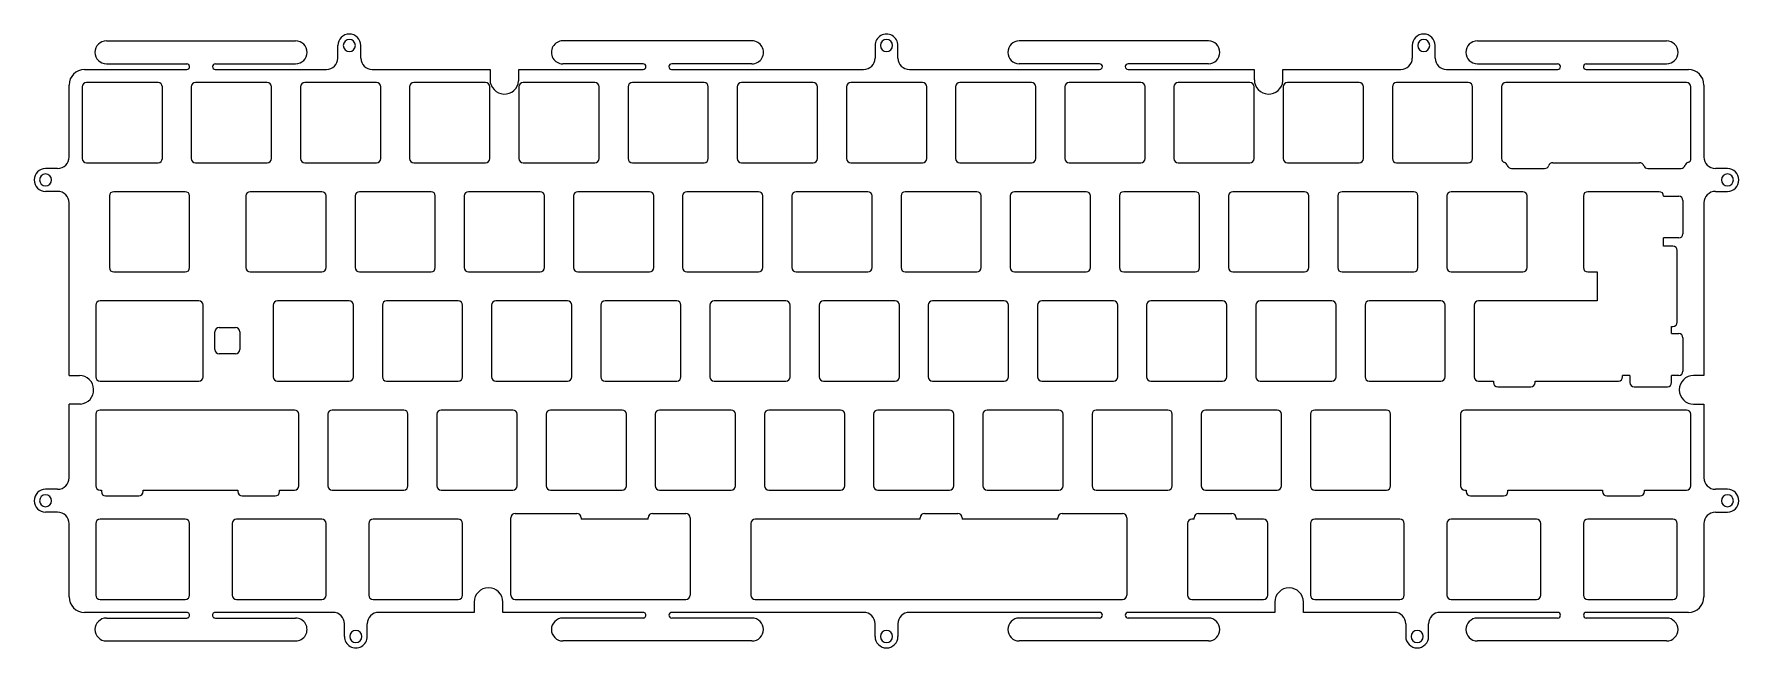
# Model space of a CAD drawing. Header units: millimetres. Extents: x -149 to 149, y -52 to 56.
import ezdxf

# ---------------------------------------------------------------- set-up
doc = ezdxf.new("R2010")
doc.units = ezdxf.units.MM
doc.header["$MEASUREMENT"] = 0
doc.layers.add('SHAPE2DVIEW', color=7, linetype='CONTINUOUS')

msp = doc.modelspace()

# ---------------------------------------------------------------- linework, layer by layer
at = {"layer": 'SHAPE2DVIEW'}
for p, q in [((-136.1, 54.35), (-103.1, 54.35)), ((-23.47, 54.35), (-56.47, 54.35)), ((56.16, 54.35), (23.16, 54.35)), ((103.1, 54.35), (136.1, 54.35)), ((-95.72, 51.35), (-95.72, 53.54)), ((-91.72, 51.35), (-91.72, 53.54)), ((-2, 53.54), (-2, 51.35)), ((2, 51.35), (2, 53.54)), ((91.73, 53.54), (91.73, 51.35)), ((95.73, 51.35), (95.73, 53.54)), ((-139.92, 49.35), (-122.08, 49.35)), ((-136.1, 50.35), (-122.1, 50.35)), ((-117.12, 49.35), (-97.72, 49.35)), ((-117.1, 50.35), (-103.1, 50.35)), ((-89.72, 49.35), (-69.17, 49.35)), ((-69.17, 49.35), (-69.17, 47.57)), ((-64.17, 49.35), (-42.45, 49.35)), ((-64.17, 47.37), (-64.17, 49.35)), ((-42.47, 50.35), (-56.47, 50.35)), ((-37.49, 49.35), (-4, 49.35)), ((-23.47, 50.35), (-37.47, 50.35)), ((4, 49.35), (37.18, 49.35)), ((37.16, 50.35), (23.16, 50.35)), ((42.14, 49.35), (64.17, 49.35)), ((56.16, 50.35), (42.16, 50.35)), ((64.17, 49.35), (64.17, 47.57)), ((69.17, 49.35), (89.73, 49.35)), ((69.17, 47.37), (69.17, 49.35)), ((97.73, 49.35), (117.12, 49.35)), ((103.1, 50.35), (117.1, 50.35)), ((122.08, 49.35), (139.93, 49.35)), ((122.1, 50.35), (136.1, 50.35)), ((-142.62, 34.08), (-142.62, 46.65)), ((-140.35, 46.33), (-140.35, 33.82)), ((-127.1, 47.08), (-139.6, 47.08)), ((-126.35, 33.82), (-126.35, 46.33)), ((-121.3, 46.33), (-121.3, 33.82)), ((-108.05, 47.08), (-120.55, 47.08)), ((-107.3, 33.82), (-107.3, 46.33)), ((-102.25, 46.32), (-102.25, 33.82)), ((-89, 47.07), (-101.5, 47.07)), ((-88.25, 33.82), (-88.25, 46.32)), ((-83.2, 46.32), (-83.2, 33.82)), ((-69.95, 47.07), (-82.45, 47.07)), ((-69.2, 33.82), (-69.2, 46.32)), ((-64.14, 46.33), (-64.14, 33.82)), ((-50.89, 47.08), (-63.39, 47.08)), ((-50.14, 33.82), (-50.14, 46.33)), ((-45.09, 46.32), (-45.09, 33.82)), ((-31.84, 47.07), (-44.34, 47.07)), ((-31.09, 33.82), (-31.09, 46.32)), ((-26.04, 46.32), (-26.04, 33.82)), ((-12.79, 47.07), (-25.29, 47.07)), ((-12.04, 33.82), (-12.04, 46.32)), ((-6.99, 46.32), (-6.99, 33.82)), ((6.26, 47.07), (-6.24, 47.07)), ((7.01, 33.82), (7.01, 46.32)), ((12.06, 46.32), (12.06, 33.82)), ((25.31, 47.07), (12.81, 47.07)), ((26.06, 33.82), (26.06, 46.32)), ((31.11, 46.32), (31.11, 33.82)), ((44.36, 47.07), (31.86, 47.07)), ((45.11, 33.82), (45.11, 46.32)), ((50.16, 46.33), (50.16, 33.82)), ((63.41, 47.08), (50.91, 47.08)), ((64.16, 33.82), (64.16, 46.33)), ((69.21, 46.33), (69.21, 33.82)), ((82.46, 47.08), (69.96, 47.08)), ((83.21, 33.82), (83.21, 46.33)), ((88.26, 46.33), (88.26, 33.82)), ((101.51, 47.08), (89.01, 47.08)), ((102.26, 33.82), (102.26, 46.33)), ((107.3, 46.33), (107.3, 33.83)), ((139.6, 47.08), (108.05, 47.08)), ((140.35, 33.82), (140.35, 46.33)), ((142.63, 46.65), (142.63, 34.08)), ((-139.6, 33.07), (-127.1, 33.07)), ((-120.55, 33.07), (-108.05, 33.07)), ((-101.5, 33.07), (-89, 33.07)), ((-82.45, 33.07), (-69.95, 33.07)), ((-63.39, 33.07), (-50.89, 33.07)), ((-44.34, 33.07), (-31.84, 33.07)), ((-25.29, 33.07), (-12.79, 33.07)), ((-6.24, 33.07), (6.26, 33.07)), ((12.81, 33.07), (25.31, 33.07)), ((31.86, 33.07), (44.36, 33.07)), ((50.91, 33.07), (63.41, 33.07)), ((69.96, 33.07), (82.46, 33.07)), ((89.01, 33.07), (101.51, 33.07)), ((116.26, 33.07), (131.4, 33.07)), ((-144.62, 32.08), (-146.72, 32.08)), ((109.03, 32.08), (114.83, 32.08)), ((132.83, 32.08), (138.63, 32.08)), ((146.72, 32.08), (144.63, 32.08)), ((-144.62, 28.08), (-146.72, 28.08)), ((-135.59, 27.28), (-135.59, 14.77)), ((-122.34, 28.03), (-134.84, 28.03)), ((-121.59, 14.77), (-121.59, 27.28)), ((-111.77, 27.28), (-111.77, 14.77)), ((-98.52, 28.03), (-111.02, 28.03)), ((-97.77, 14.77), (-97.77, 27.28)), ((-92.72, 27.28), (-92.72, 14.77)), ((-79.47, 28.03), (-91.97, 28.03)), ((-78.72, 14.77), (-78.72, 27.28)), ((-73.67, 27.28), (-73.67, 14.77)), ((-60.42, 28.03), (-72.92, 28.03)), ((-59.67, 14.77), (-59.67, 27.28)), ((-54.62, 27.28), (-54.62, 14.77)), ((-41.37, 28.03), (-53.87, 28.03)), ((-40.62, 14.77), (-40.62, 27.28)), ((-35.57, 27.28), (-35.57, 14.77)), ((-22.32, 28.03), (-34.82, 28.03)), ((-21.57, 14.77), (-21.57, 27.28)), ((-16.52, 27.28), (-16.52, 14.77)), ((-3.27, 28.03), (-15.77, 28.03)), ((-2.52, 14.77), (-2.52, 27.28)), ((2.53, 27.28), (2.53, 14.77)), ((15.78, 28.03), (3.28, 28.03)), ((16.53, 14.77), (16.53, 27.28)), ((21.58, 27.28), (21.58, 14.77)), ((34.83, 28.03), (22.33, 28.03)), ((35.58, 14.77), (35.58, 27.28)), ((40.63, 27.28), (40.63, 14.77)), ((53.88, 28.03), (41.38, 28.03)), ((54.63, 14.77), (54.63, 27.28)), ((59.68, 27.28), (59.68, 14.77)), ((72.93, 28.03), (60.43, 28.03)), ((73.68, 14.77), (73.68, 27.28)), ((78.73, 27.28), (78.73, 14.77)), ((91.98, 28.03), (79.48, 28.03)), ((92.73, 14.77), (92.73, 27.28)), ((97.78, 27.28), (97.78, 14.77)), ((111.03, 28.03), (98.53, 28.03)), ((111.78, 14.77), (111.78, 27.28)), ((121.59, 27.27), (121.59, 14.77)), ((134.84, 28.02), (122.34, 28.02)), ((135.59, 27.25), (135.59, 27.27)), ((135.59, 27.25), (138.22, 27.25)), ((144.63, 28.08), (146.72, 28.08)), ((-142.62, -4.06), (-142.62, 26.08)), ((138.97, 26.5), (138.97, 20.7)), ((142.63, 26.08), (142.63, -4.06)), ((138.22, 19.95), (135.59, 19.95)), ((135.59, 18.5), (135.59, 19.95)), ((137.22, 18.5), (135.59, 18.5)), ((137.97, 5.25), (137.97, 17.75)), ((-134.84, 14.02), (-122.34, 14.02)), ((-111.02, 14.02), (-98.52, 14.02)), ((-91.97, 14.02), (-79.47, 14.02)), ((-72.92, 14.02), (-60.42, 14.02)), ((-53.87, 14.02), (-41.37, 14.02)), ((-34.82, 14.02), (-22.32, 14.02)), ((-15.77, 14.02), (-3.27, 14.02)), ((3.28, 14.02), (15.78, 14.02)), ((22.33, 14.02), (34.83, 14.02)), ((41.38, 14.02), (53.88, 14.02)), ((60.43, 14.02), (72.93, 14.02)), ((79.48, 14.02), (91.98, 14.02)), ((98.53, 14.02), (111.03, 14.02)), ((122.34, 14.02), (123.97, 14.02)), ((123.97, 14.02), (123.97, 8.98)), ((-119.96, 8.98), (-137.22, 8.98)), ((-93.76, 8.98), (-106.26, 8.98)), ((-74.71, 8.98), (-87.21, 8.98)), ((-55.66, 8.98), (-68.16, 8.98)), ((-36.61, 8.98), (-49.11, 8.98)), ((-17.56, 8.98), (-30.06, 8.98)), ((1.49, 8.98), (-11.01, 8.98)), ((20.54, 8.98), (8.04, 8.98)), ((39.59, 8.98), (27.09, 8.98)), ((58.64, 8.98), (46.14, 8.98)), ((77.69, 8.98), (65.19, 8.98)), ((96.74, 8.98), (84.24, 8.98)), ((123.97, 8.98), (103.29, 8.98)), ((-137.97, 8.23), (-137.97, -4.28)), ((-119.21, -4.28), (-119.21, 8.23)), ((-107.01, 8.23), (-107.01, -4.28)), ((-93.01, -4.28), (-93.01, 8.23)), ((-87.96, 8.23), (-87.96, -4.28)), ((-73.96, -4.28), (-73.96, 8.23)), ((-68.91, 8.23), (-68.91, -4.28)), ((-54.91, -4.28), (-54.91, 8.23)), ((-49.86, 8.23), (-49.86, -4.28)), ((-35.86, -4.28), (-35.86, 8.23)), ((-30.81, 8.23), (-30.81, -4.28)), ((-16.81, -4.28), (-16.81, 8.23)), ((-11.76, 8.23), (-11.76, -4.28)), ((2.24, -4.28), (2.24, 8.23)), ((7.29, 8.23), (7.29, -4.28)), ((21.29, -4.28), (21.29, 8.23)), ((26.34, 8.23), (26.34, -4.28)), ((40.34, -4.28), (40.34, 8.23)), ((45.39, 8.23), (45.39, -4.28)), ((59.39, -4.28), (59.39, 8.23)), ((64.44, 8.23), (64.44, -4.28)), ((78.44, -4.28), (78.44, 8.23)), ((83.49, 8.23), (83.49, -4.28)), ((97.49, -4.28), (97.49, 8.23)), ((102.54, 8.23), (102.54, -4.28)), ((-117.17, 0.47), (-117.17, 3.55)), ((-116.42, 4.3), (-113.6, 4.3)), ((-112.85, 3.55), (-112.85, 0.47)), ((136.99, 4.5), (137.22, 4.5)), ((136.99, 3.25), (136.99, 4.5)), ((136.99, 3.25), (138.22, 3.25)), ((138.97, 2.5), (138.97, -3.3)), ((-113.6, -0.28), (-116.42, -0.28)), ((-142.62, -4.06), (-140.83, -4.06)), ((-137.22, -5.03), (-119.96, -5.03)), ((-106.26, -5.03), (-93.76, -5.03)), ((-87.21, -5.03), (-74.71, -5.03)), ((-68.16, -5.03), (-55.66, -5.03)), ((-49.11, -5.03), (-36.61, -5.03)), ((-30.06, -5.03), (-17.56, -5.03)), ((-11.01, -5.03), (1.49, -5.03)), ((8.04, -5.03), (20.54, -5.03)), ((27.09, -5.03), (39.59, -5.03)), ((46.14, -5.03), (58.64, -5.03)), ((65.19, -5.03), (77.69, -5.03)), ((84.24, -5.03), (96.74, -5.03)), ((103.29, -5.03), (105.89, -5.03)), ((105.89, -5.03), (105.89, -5.27)), ((113.19, -5.02), (127.69, -5.02)), ((113.19, -5.27), (113.19, -5.02)), ((129.69, -4.05), (128.44, -4.05)), ((128.44, -4.27), (128.44, -4.05)), ((129.69, -4.05), (129.69, -5.27)), ((138.22, -4.05), (136.99, -4.05)), ((136.99, -5.27), (136.99, -4.05)), ((142.63, -4.06), (140.82, -4.06)), ((106.64, -6.02), (112.44, -6.02)), ((130.44, -6.02), (136.24, -6.02)), ((-142.62, -21.92), (-142.62, -9.06)), ((-140.63, -9.06), (-142.62, -9.06)), ((-137.97, -10.83), (-137.97, -23.33)), ((-103.29, -10.08), (-137.22, -10.08)), ((-102.54, -23.33), (-102.54, -10.83)), ((-97.49, -10.83), (-97.49, -23.33)), ((-84.24, -10.08), (-96.74, -10.08)), ((-83.49, -23.33), (-83.49, -10.83)), ((-78.44, -10.83), (-78.44, -23.33)), ((-65.19, -10.08), (-77.69, -10.08)), ((-64.44, -23.33), (-64.44, -10.83)), ((-59.39, -10.83), (-59.39, -23.33)), ((-46.14, -10.08), (-58.64, -10.08)), ((-45.39, -23.33), (-45.39, -10.83)), ((-40.34, -10.83), (-40.34, -23.33)), ((-27.09, -10.08), (-39.59, -10.08)), ((-26.34, -23.33), (-26.34, -10.83)), ((-21.29, -10.83), (-21.29, -23.33)), ((-8.04, -10.08), (-20.54, -10.08)), ((-7.29, -23.33), (-7.29, -10.83)), ((-2.24, -10.83), (-2.24, -23.33)), ((11.01, -10.08), (-1.49, -10.08)), ((11.76, -23.33), (11.76, -10.83)), ((16.81, -10.83), (16.81, -23.33)), ((30.06, -10.08), (17.56, -10.08)), ((30.81, -23.33), (30.81, -10.83)), ((35.86, -10.83), (35.86, -23.33)), ((49.11, -10.08), (36.61, -10.08)), ((49.86, -23.33), (49.86, -10.83)), ((54.91, -10.83), (54.91, -23.33)), ((68.16, -10.08), (55.66, -10.08)), ((68.91, -23.33), (68.91, -10.83)), ((73.96, -10.83), (73.96, -23.33)), ((87.21, -10.08), (74.71, -10.08)), ((87.96, -23.33), (87.96, -10.83)), ((100.16, -10.83), (100.16, -23.33)), ((139.6, -10.08), (100.91, -10.08)), ((140.35, -23.33), (140.35, -10.83)), ((140.83, -9.06), (142.63, -9.06)), ((142.63, -9.06), (142.63, -21.92)), ((-144.62, -23.92), (-146.72, -23.92)), ((-137.22, -24.08), (-136.99, -24.08)), ((-136.99, -24.08), (-136.99, -24.33)), ((-136.24, -25.08), (-130.44, -25.08)), ((-129.69, -24.08), (-113.19, -24.08)), ((-129.69, -24.33), (-129.69, -24.08)), ((-113.19, -24.08), (-113.19, -24.33)), ((-112.44, -25.08), (-106.64, -25.08)), ((-105.89, -24.08), (-103.29, -24.08)), ((-105.89, -24.33), (-105.89, -24.08)), ((-96.74, -24.08), (-84.24, -24.08)), ((-77.69, -24.08), (-65.19, -24.08)), ((-58.64, -24.08), (-46.14, -24.08)), ((-39.59, -24.08), (-27.09, -24.08)), ((-20.54, -24.08), (-8.04, -24.08)), ((-1.49, -24.08), (11.01, -24.08)), ((17.56, -24.08), (30.06, -24.08)), ((36.61, -24.08), (49.11, -24.08)), ((55.66, -24.08), (68.16, -24.08)), ((74.71, -24.08), (87.21, -24.08)), ((100.91, -24.08), (101.13, -24.08)), ((101.13, -24.08), (101.13, -24.33)), ((101.88, -25.08), (107.68, -25.08)), ((108.43, -24.08), (124.93, -24.08)), ((108.43, -24.33), (108.43, -24.08)), ((124.93, -24.08), (124.93, -24.33)), ((125.68, -25.08), (131.48, -25.08)), ((132.23, -24.08), (139.6, -24.08)), ((132.23, -24.33), (132.23, -24.08)), ((146.72, -23.92), (144.63, -23.92)), ((-144.62, -27.92), (-146.72, -27.92)), ((-122.34, -29.12), (-137.22, -29.12)), ((-98.53, -29.12), (-113.41, -29.12)), ((-74.71, -29.12), (-89.59, -29.12)), ((-65.56, -42.38), (-65.56, -28.88)), ((-64.81, -28.13), (-54.05, -28.13)), ((-53.3, -28.88), (-53.3, -29.13)), ((-41.56, -29.13), (-53.3, -29.13)), ((-41.56, -29.13), (-41.56, -28.88)), ((-40.81, -28.13), (-35.01, -28.13)), ((-34.26, -28.88), (-34.26, -42.38)), ((5.88, -29.13), (-22.92, -29.13)), ((5.88, -29.13), (5.88, -28.88)), ((6.63, -28.13), (12.43, -28.13)), ((13.18, -28.88), (13.18, -29.13)), ((29.88, -29.13), (13.18, -29.13)), ((29.88, -29.13), (29.88, -28.88)), ((30.63, -28.13), (41.19, -28.13)), ((41.94, -28.88), (41.94, -42.38)), ((53.7, -29.13), (53.28, -29.13)), ((53.7, -29.13), (53.7, -28.88)), ((54.45, -28.13), (60.25, -28.13)), ((61, -28.88), (61, -29.13)), ((65.78, -29.13), (61, -29.13)), ((89.59, -29.12), (74.71, -29.12)), ((113.41, -29.12), (98.53, -29.12)), ((137.22, -29.12), (122.34, -29.12)), ((144.63, -27.92), (146.72, -27.92)), ((-142.62, -42.7), (-142.62, -29.92)), ((-137.97, -29.87), (-137.97, -42.38)), ((-121.59, -42.38), (-121.59, -29.87)), ((-114.16, -29.87), (-114.16, -42.38)), ((-97.78, -42.38), (-97.78, -29.87)), ((-90.34, -29.87), (-90.34, -42.38)), ((-73.96, -42.38), (-73.96, -29.87)), ((-23.67, -29.88), (-23.67, -42.38)), ((52.53, -29.88), (52.53, -42.38)), ((66.53, -42.38), (66.53, -29.88)), ((73.96, -29.87), (73.96, -42.38)), ((90.34, -42.38), (90.34, -29.87)), ((97.78, -29.87), (97.78, -42.38)), ((114.16, -42.38), (114.16, -29.87)), ((121.59, -29.87), (121.59, -42.38)), ((137.97, -42.38), (137.97, -29.87)), ((142.63, -29.92), (142.63, -42.7)), ((-137.22, -43.13), (-122.34, -43.13)), ((-113.41, -43.13), (-98.53, -43.13)), ((-89.59, -43.13), (-74.71, -43.13)), ((-71.94, -43.62), (-71.94, -45.4)), ((-66.94, -45.4), (-66.94, -43.61)), ((-64.81, -43.13), (-35.01, -43.13)), ((-22.92, -43.13), (41.19, -43.13)), ((53.28, -43.13), (65.78, -43.13)), ((67.75, -43.63), (67.75, -45.4)), ((72.75, -45.4), (72.75, -43.63)), ((74.71, -43.13), (89.59, -43.13)), ((98.53, -43.13), (113.41, -43.13)), ((122.34, -43.13), (137.22, -43.13)), ((-122.1, -45.4), (-139.92, -45.4)), ((-136.1, -46.4), (-122.1, -46.4)), ((-96.59, -45.4), (-117.1, -45.4)), ((-117.1, -46.4), (-103.1, -46.4)), ((-94.59, -49.61), (-94.59, -47.4)), ((-90.59, -49.61), (-90.59, -47.4)), ((-71.94, -45.4), (-88.59, -45.4)), ((-42.47, -45.4), (-66.94, -45.4)), ((-42.47, -46.4), (-56.47, -46.4)), ((-4, -45.4), (-37.47, -45.4)), ((-23.47, -46.4), (-37.47, -46.4)), ((-2, -49.61), (-2, -47.4)), ((2, -47.4), (2, -49.61)), ((37.16, -45.4), (4, -45.4)), ((37.16, -46.4), (23.16, -46.4)), ((67.75, -45.4), (42.16, -45.4)), ((56.16, -46.4), (42.16, -46.4)), ((88.59, -45.4), (72.75, -45.4)), ((90.59, -47.4), (90.59, -49.61)), ((94.59, -49.61), (94.59, -47.4)), ((117.1, -45.4), (96.59, -45.4)), ((117.1, -46.4), (103.1, -46.4)), ((139.93, -45.4), (122.1, -45.4)), ((136.1, -46.4), (122.1, -46.4)), ((-136.1, -50.4), (-103.1, -50.4)), ((-23.47, -50.4), (-56.47, -50.4)), ((56.16, -50.4), (23.16, -50.4)), ((136.1, -50.4), (103.1, -50.4))]:
    msp.add_line(p, q, dxfattribs=at)
for centre, radius, start, end in [((-136.1, 52.35), 2, 90, -90), ((-103.1, 52.35), 2, -90, 90), ((-93.72, 53.54), 2, 0, -180), ((-93.72, 53.54), 1.05, 0, 180), ((-56.47, 52.35), 2, 89.9999, -90), ((-23.47, 52.35), 2, -90, 90.0001), ((0, 53.54), 2, -0.0007, -179.9993), ((0, 53.54), 1.05, 0, 180), ((23.16, 52.35), 2, 90, -90), ((56.16, 52.35), 2, -90, 90), ((93.73, 53.54), 2, 0, -180), ((93.73, 53.54), 1.05, 0, 180), ((103.1, 52.35), 2, 90, -90), ((136.1, 52.35), 2, -90, 90), ((-97.72, 51.35), 2, -90, 0), ((-93.72, 53.54), 1.05, 180, 0), ((-89.72, 51.35), 2, 180, -90), ((-4, 51.35), 2, -90, 0), ((0, 53.54), 1.05, 180, 0), ((4, 51.35), 2, 180, -90), ((89.73, 51.35), 2, -90, 0), ((93.73, 53.54), 1.05, 180, 0), ((97.73, 51.35), 2, 180, -90), ((-139.92, 46.65), 2.7, 90, 180), ((-122.1, 49.85), 0.5, -87.6528, 90), ((-117.1, 49.85), 0.5, 90, -92.3473), ((-42.47, 49.85), 0.5, -87.6528, 90.0002), ((-37.47, 49.85), 0.5, 90, -92.3473), ((37.16, 49.85), 0.5, -87.6532, 90), ((42.16, 49.85), 0.5, 90, -92.3468), ((117.1, 49.85), 0.5, -87.6532, 90), ((122.1, 49.85), 0.5, 90, -92.3468), ((139.93, 46.65), 2.7, 0, 90), ((-139.6, 46.33), 0.75, 90, 180), ((-127.1, 46.33), 0.75, 0, 90), ((-120.55, 46.33), 0.75, 90, 180), ((-108.05, 46.33), 0.75, 0, 90), ((-101.5, 46.32), 0.75, 90, 180), ((-89, 46.32), 0.75, 0, 90), ((-82.45, 46.32), 0.75, 90, 180), ((-69.95, 46.32), 0.75, 0, 90), ((-66.67, 47.57), 2.5, 179.9131, -4.6882), ((-63.39, 46.33), 0.75, 90, 180), ((-50.89, 46.33), 0.75, 0, 90), ((-44.34, 46.32), 0.75, 90, 180), ((-31.84, 46.32), 0.75, 0, 90), ((-25.29, 46.32), 0.75, 90, 180), ((-12.79, 46.32), 0.75, 0, 90), ((-6.24, 46.32), 0.75, 90, 180), ((6.26, 46.32), 0.75, 0, 90), ((12.81, 46.32), 0.75, 90, 180), ((25.31, 46.32), 0.75, 0, 90), ((31.86, 46.32), 0.75, 90, 180), ((44.36, 46.32), 0.75, 0, 90), ((50.91, 46.33), 0.75, 90, 180), ((63.41, 46.33), 0.75, 0, 90), ((66.68, 47.57), 2.5, 179.9087, -4.6882), ((69.96, 46.33), 0.75, 90, 180), ((82.46, 46.33), 0.75, 0, 90), ((89.01, 46.33), 0.75, 90, 180), ((101.51, 46.33), 0.75, 0, 90), ((108.05, 46.33), 0.75, 90, 180), ((139.6, 46.33), 0.75, 0, 90), ((-144.62, 34.08), 2, -90, 0), ((-139.6, 33.82), 0.75, 180, -90), ((-127.1, 33.82), 0.75, -90, 0), ((-120.55, 33.82), 0.75, 180, -90), ((-108.05, 33.82), 0.75, -90, 0), ((-101.5, 33.82), 0.75, 180, -90), ((-89, 33.82), 0.75, -90, 0), ((-82.45, 33.82), 0.75, 180, -90), ((-69.95, 33.82), 0.75, -90, 0), ((-63.39, 33.82), 0.75, 180, -90), ((-50.89, 33.82), 0.75, -90, 0), ((-44.34, 33.82), 0.75, 180, -90), ((-31.84, 33.82), 0.75, -90, 0), ((-25.29, 33.82), 0.75, 180, -90), ((-12.79, 33.82), 0.75, -90, 0), ((-6.24, 33.82), 0.75, 180, -90), ((6.26, 33.82), 0.75, -90, 0), ((12.81, 33.82), 0.75, 180, -90), ((25.31, 33.82), 0.75, -90, 0), ((31.86, 33.82), 0.75, 180, -90), ((44.36, 33.82), 0.75, -90, 0), ((50.91, 33.82), 0.75, 180, -90), ((63.41, 33.82), 0.75, -90, 0), ((69.96, 33.82), 0.75, 180, -90), ((82.46, 33.82), 0.75, -90, 0), ((89.01, 33.82), 0.75, 180, -90), ((101.51, 33.82), 0.75, -90, 0), ((108.05, 33.83), 0.75, 180, -107.9454), ((107.59, 32.4), 0.75, 16.5434, 72.0546), ((116.24, 32.33), 0.75, 88.3939, 160.5253), ((131.41, 32.32), 0.75, 19.4809, 91.1159), ((140.06, 32.4), 0.75, 108.0086, 163.4709), ((139.6, 33.82), 0.75, -71.9914, 0), ((144.63, 34.08), 2, 180, -90), ((-146.72, 30.08), 2, 90, -90), ((-146.72, 30.08), 1.05, 0, 180), ((-146.72, 30.08), 1.05, 180, 0), ((109.03, 32.83), 0.75, -163.4566, -90), ((114.83, 32.83), 0.75, -90, -19.4747), ((132.83, 32.83), 0.75, -160.5191, -90), ((138.63, 32.83), 0.75, -90, -16.5291), ((146.72, 30.08), 1.05, 0, 180), ((146.72, 30.08), 1.05, 180, 0), ((146.72, 30.08), 2, -89.9999, 90.0001), ((-144.62, 26.08), 2, 0, 90), ((-134.84, 27.28), 0.75, 90, 180), ((-122.34, 27.28), 0.75, 0, 90), ((-111.02, 27.28), 0.75, 90, 180), ((-98.52, 27.28), 0.75, 0, 90), ((-91.97, 27.28), 0.75, 90, 180), ((-79.47, 27.28), 0.75, 0, 90), ((-72.92, 27.28), 0.75, 90, 180), ((-60.42, 27.28), 0.75, 0, 90), ((-53.87, 27.28), 0.75, 90, 180), ((-41.37, 27.28), 0.75, 0, 90), ((-34.82, 27.28), 0.75, 90, 180), ((-22.32, 27.28), 0.75, 0, 90), ((-15.77, 27.28), 0.75, 90, 180), ((-3.27, 27.28), 0.75, 0, 90), ((3.28, 27.28), 0.75, 90, 180), ((15.78, 27.28), 0.75, 0, 90), ((22.33, 27.28), 0.75, 90, 180), ((34.83, 27.28), 0.75, 0, 90), ((41.38, 27.28), 0.75, 90, 180), ((53.88, 27.28), 0.75, 0, 90), ((60.43, 27.28), 0.75, 90, 180), ((72.93, 27.28), 0.75, 0, 90), ((79.48, 27.28), 0.75, 90, 180), ((91.98, 27.28), 0.75, 0, 90), ((98.53, 27.28), 0.75, 90, 180), ((111.03, 27.28), 0.75, 0, 90), ((122.34, 27.27), 0.75, 90, 180), ((134.84, 27.27), 0.75, 0, 90), ((138.22, 26.5), 0.75, 0, 90), ((144.63, 26.08), 2, 90, 180), ((137.22, 17.75), 0.75, 0, 90), ((138.22, 20.7), 0.75, -90, 0), ((-134.84, 14.77), 0.75, 180, -90), ((-122.34, 14.77), 0.75, -90, 0), ((-111.02, 14.77), 0.75, 180, -90), ((-98.52, 14.77), 0.75, -90, 0), ((-91.97, 14.77), 0.75, 180, -90), ((-79.47, 14.77), 0.75, -90, 0), ((-72.92, 14.77), 0.75, 180, -90), ((-60.42, 14.77), 0.75, -90, 0), ((-53.87, 14.77), 0.75, 180, -90), ((-41.37, 14.77), 0.75, -90, 0), ((-34.82, 14.77), 0.75, 180, -90), ((-22.32, 14.77), 0.75, -90, 0), ((-15.77, 14.77), 0.75, 180, -90), ((-3.27, 14.77), 0.75, -90, 0), ((3.28, 14.77), 0.75, 180, -90), ((15.78, 14.77), 0.75, -90, 0), ((22.33, 14.77), 0.75, 180, -90), ((34.83, 14.77), 0.75, -90, 0), ((41.38, 14.77), 0.75, 180, -90), ((53.88, 14.77), 0.75, -90, 0), ((60.43, 14.77), 0.75, 180, -90), ((72.93, 14.77), 0.75, -90, 0), ((79.48, 14.77), 0.75, 180, -90), ((91.98, 14.77), 0.75, -90, 0), ((98.53, 14.77), 0.75, 180, -90), ((111.03, 14.77), 0.75, -90, 0), ((122.34, 14.77), 0.75, 180, -90), ((-137.22, 8.23), 0.75, 90, 180), ((-119.96, 8.23), 0.75, 0, 90), ((-106.26, 8.23), 0.75, 90, 180), ((-93.76, 8.23), 0.75, 0, 90), ((-87.21, 8.23), 0.75, 90, 180), ((-74.71, 8.23), 0.75, 0, 90), ((-68.16, 8.23), 0.75, 90, 180), ((-55.66, 8.23), 0.75, 0, 90), ((-49.11, 8.23), 0.75, 90, 180), ((-36.61, 8.23), 0.75, 0, 90), ((-30.06, 8.23), 0.75, 90, 180), ((-17.56, 8.23), 0.75, 0, 90), ((-11.01, 8.23), 0.75, 90, 180), ((1.49, 8.23), 0.75, 0, 90), ((8.04, 8.23), 0.75, 90, 180), ((20.54, 8.23), 0.75, 0, 90), ((27.09, 8.23), 0.75, 90, 180), ((39.59, 8.23), 0.75, 0, 90), ((46.14, 8.23), 0.75, 90, 180), ((58.64, 8.23), 0.75, 0, 90), ((65.19, 8.23), 0.75, 90, 180), ((77.69, 8.23), 0.75, 0, 90), ((84.24, 8.23), 0.75, 90, 180), ((96.74, 8.23), 0.75, 0, 90), ((103.29, 8.23), 0.75, 90, 180), ((-116.42, 3.55), 0.75, 90, 180), ((-113.6, 3.55), 0.75, 0, 90), ((137.22, 5.25), 0.75, -90, 0), ((138.22, 2.5), 0.75, 0, 90), ((-116.42, 0.47), 0.75, 180, -90), ((-113.6, 0.47), 0.75, -90, 0), ((-140.83, -6.57), 2.5, -85.3118, 90.0869), ((-137.22, -4.28), 0.75, 180, -90), ((-119.96, -4.28), 0.75, -90, 0), ((-106.26, -4.28), 0.75, 180, -90), ((-93.76, -4.28), 0.75, -90, 0), ((-87.21, -4.28), 0.75, 180, -90), ((-74.71, -4.28), 0.75, -90, 0), ((-68.16, -4.28), 0.75, 180, -90), ((-55.66, -4.28), 0.75, -90, 0), ((-49.11, -4.28), 0.75, 180, -90), ((-36.61, -4.28), 0.75, -90, 0), ((-30.06, -4.28), 0.75, 180, -90), ((-17.56, -4.28), 0.75, -90, 0), ((-11.01, -4.28), 0.75, 180, -90), ((1.49, -4.28), 0.75, -90, 0), ((8.04, -4.28), 0.75, 180, -90), ((20.54, -4.28), 0.75, -90, 0), ((27.09, -4.28), 0.75, 180, -90), ((39.59, -4.28), 0.75, -90, 0), ((46.14, -4.28), 0.75, 180, -90), ((58.64, -4.28), 0.75, -90, 0), ((65.19, -4.28), 0.75, 180, -90), ((77.69, -4.28), 0.75, -90, 0), ((84.24, -4.28), 0.75, 180, -90), ((96.74, -4.28), 0.75, -90, 0), ((103.29, -4.28), 0.75, 180, -90), ((106.64, -5.27), 0.75, 180, -90), ((112.44, -5.27), 0.75, -90, 0), ((127.69, -4.27), 0.75, -90, 0), ((130.44, -5.27), 0.75, 180, -90), ((136.24, -5.27), 0.75, -90, 0), ((138.22, -3.3), 0.75, -90, 0), ((140.83, -6.56), 2.5, 90.1826, -90), ((-137.22, -10.83), 0.75, 90, 180), ((-103.29, -10.83), 0.75, 0, 90), ((-96.74, -10.83), 0.75, 90, 180), ((-84.24, -10.83), 0.75, 0, 90), ((-77.69, -10.83), 0.75, 90, 180), ((-65.19, -10.83), 0.75, 0, 90), ((-58.64, -10.83), 0.75, 90, 180), ((-46.14, -10.83), 0.75, 0, 90), ((-39.59, -10.83), 0.75, 90, 180), ((-27.09, -10.83), 0.75, 0, 90), ((-20.54, -10.83), 0.75, 90, 180), ((-8.04, -10.83), 0.75, 0, 90), ((-1.49, -10.83), 0.75, 90, 180), ((11.01, -10.83), 0.75, 0, 90), ((17.56, -10.83), 0.75, 90, 180), ((30.06, -10.83), 0.75, 0, 90), ((36.61, -10.83), 0.75, 90, 180), ((49.11, -10.83), 0.75, 0, 90), ((55.66, -10.83), 0.75, 90, 180), ((68.16, -10.83), 0.75, 0, 90), ((74.71, -10.83), 0.75, 90, 180), ((87.21, -10.83), 0.75, 0, 90), ((100.91, -10.83), 0.75, 90, 180), ((139.6, -10.83), 0.75, 0, 90), ((-144.62, -21.92), 2, -90, 0), ((-137.22, -23.33), 0.75, 180, -90), ((-103.29, -23.33), 0.75, -90, 0), ((-96.74, -23.33), 0.75, 180, -90), ((-84.24, -23.33), 0.75, -90, 0), ((-77.69, -23.33), 0.75, 180, -90), ((-65.19, -23.33), 0.75, -90, 0), ((-58.64, -23.33), 0.75, 180, -90), ((-46.14, -23.33), 0.75, -90, 0), ((-39.59, -23.33), 0.75, 180, -90), ((-27.09, -23.33), 0.75, -90, 0), ((-20.54, -23.33), 0.75, 180, -90), ((-8.04, -23.33), 0.75, -90, 0), ((-1.49, -23.33), 0.75, 180, -90), ((11.01, -23.33), 0.75, -90, 0), ((17.56, -23.33), 0.75, 180, -90), ((30.06, -23.33), 0.75, -90, 0), ((36.61, -23.33), 0.75, 180, -90), ((49.11, -23.33), 0.75, -90, 0), ((55.66, -23.33), 0.75, 180, -90), ((68.16, -23.33), 0.75, -90, 0), ((74.71, -23.33), 0.75, 180, -90), ((87.21, -23.33), 0.75, -90, 0), ((100.91, -23.33), 0.75, 180, -90), ((139.6, -23.33), 0.75, -90, 0), ((144.63, -21.92), 2, 180, -90), ((-146.72, -25.92), 2, 90, -90), ((-146.72, -25.92), 1.05, 0, 180), ((-146.72, -25.92), 1.05, 180, 0), ((-136.24, -24.33), 0.75, 180, -90), ((-130.44, -24.33), 0.75, -90, 0), ((-112.44, -24.33), 0.75, 180, -90), ((-106.64, -24.33), 0.75, -90, 0), ((101.88, -24.33), 0.75, 180, -90), ((107.68, -24.33), 0.75, -90, 0), ((125.68, -24.33), 0.75, 180, -90), ((131.48, -24.33), 0.75, -90, 0), ((146.72, -25.92), 1.05, 0, 180), ((146.72, -25.92), 1.05, 180, 0), ((146.72, -25.92), 2, -89.9999, 90.0001), ((-144.62, -29.92), 2, 0, 90), ((-137.22, -29.87), 0.75, 90, 180), ((-122.34, -29.87), 0.75, 0, 90), ((-113.41, -29.87), 0.75, 90, 180), ((-98.53, -29.87), 0.75, 0, 90), ((-89.59, -29.87), 0.75, 90, 180), ((-74.71, -29.87), 0.75, 0, 90), ((-64.81, -28.88), 0.75, 90, 180), ((-54.05, -28.88), 0.75, 0, 90), ((-40.81, -28.88), 0.75, 90, 180), ((-35.01, -28.88), 0.75, 0, 90), ((-22.92, -29.88), 0.75, 90, 180), ((6.63, -28.88), 0.75, 90, 180), ((12.43, -28.88), 0.75, 0, 90), ((30.63, -28.88), 0.75, 90, 180), ((41.19, -28.88), 0.75, 0, 90), ((53.28, -29.88), 0.75, 90, 180), ((54.45, -28.88), 0.75, 90, 180), ((60.25, -28.88), 0.75, 0, 90), ((65.78, -29.88), 0.75, 0, 90), ((74.71, -29.87), 0.75, 90, 180), ((89.59, -29.87), 0.75, 0, 90), ((98.53, -29.87), 0.75, 90, 180), ((113.41, -29.87), 0.75, 0, 90), ((122.34, -29.87), 0.75, 90, 180), ((137.22, -29.87), 0.75, 0, 90), ((144.63, -29.92), 2, 90, 180), ((-69.44, -43.62), 2.5, 0.1826, 180), ((70.25, -43.63), 2.5, 0.1194, 179.8259), ((-139.92, -42.7), 2.7, 180, -90), ((-137.22, -42.38), 0.75, 180, -90), ((-122.34, -42.38), 0.75, -90, 0), ((-113.41, -42.38), 0.75, 180, -90), ((-98.53, -42.38), 0.75, -90, 0), ((-89.59, -42.38), 0.75, 180, -90), ((-74.71, -42.38), 0.75, -90, 0), ((-64.81, -42.38), 0.75, 180, -90), ((-35.01, -42.38), 0.75, -90, 0), ((-22.92, -42.38), 0.75, 180, -90), ((41.19, -42.38), 0.75, -90, 0), ((53.28, -42.38), 0.75, 180, -90), ((65.78, -42.38), 0.75, -90, 0), ((74.71, -42.38), 0.75, 180, -90), ((89.59, -42.38), 0.75, -90, 0), ((98.53, -42.38), 0.75, 180, -90), ((113.41, -42.38), 0.75, -90, 0), ((122.34, -42.38), 0.75, 180, -90), ((137.22, -42.38), 0.75, -90, 0), ((139.93, -42.7), 2.7, -90, 0), ((-136.1, -48.4), 2, 90, -90), ((-122.1, -45.9), 0.5, -90.0003, 90), ((-117.1, -45.9), 0.5, 90, -89.9999), ((-103.1, -48.4), 2, -90.0001, 90.0001), ((-96.59, -47.4), 2, 0, 90), ((-88.59, -47.4), 2, 90, 180), ((-56.47, -48.4), 2, 90, -90), ((-42.47, -45.9), 0.5, -90.0001, 90), ((-37.47, -45.9), 0.5, 90, -90), ((-23.47, -48.4), 2, -90, 90), ((-4, -47.4), 2, 0, 90), ((4, -47.4), 2, 90, 180), ((23.16, -48.4), 2, 90, -90), ((37.16, -45.9), 0.5, -90, 89.9996), ((42.16, -45.9), 0.5, 90, -90), ((56.16, -48.4), 2, -90, 90), ((88.59, -47.4), 2, 0, 90), ((96.59, -47.4), 2, 90, 180), ((103.1, -48.4), 2, 90, -90), ((117.1, -45.9), 0.5, -90, 90), ((122.1, -45.9), 0.5, 90, -90), ((136.1, -48.4), 2, -90, 90), ((-92.59, -49.61), 2, 179.9999, 0.0001), ((-92.59, -49.61), 1.05, 0, 180), ((-92.59, -49.61), 1.05, 180, 0), ((0, -49.61), 2, 180, 0), ((0, -49.61), 1.05, 0, 180), ((0, -49.61), 1.05, 180, 0), ((92.59, -49.61), 2, 180, 0), ((92.59, -49.61), 1.05, 0, 180), ((92.59, -49.61), 1.05, 180, 0)]:
    msp.add_arc(centre, radius, start, end, dxfattribs=at)

doc.saveas('drawing.dxf')
